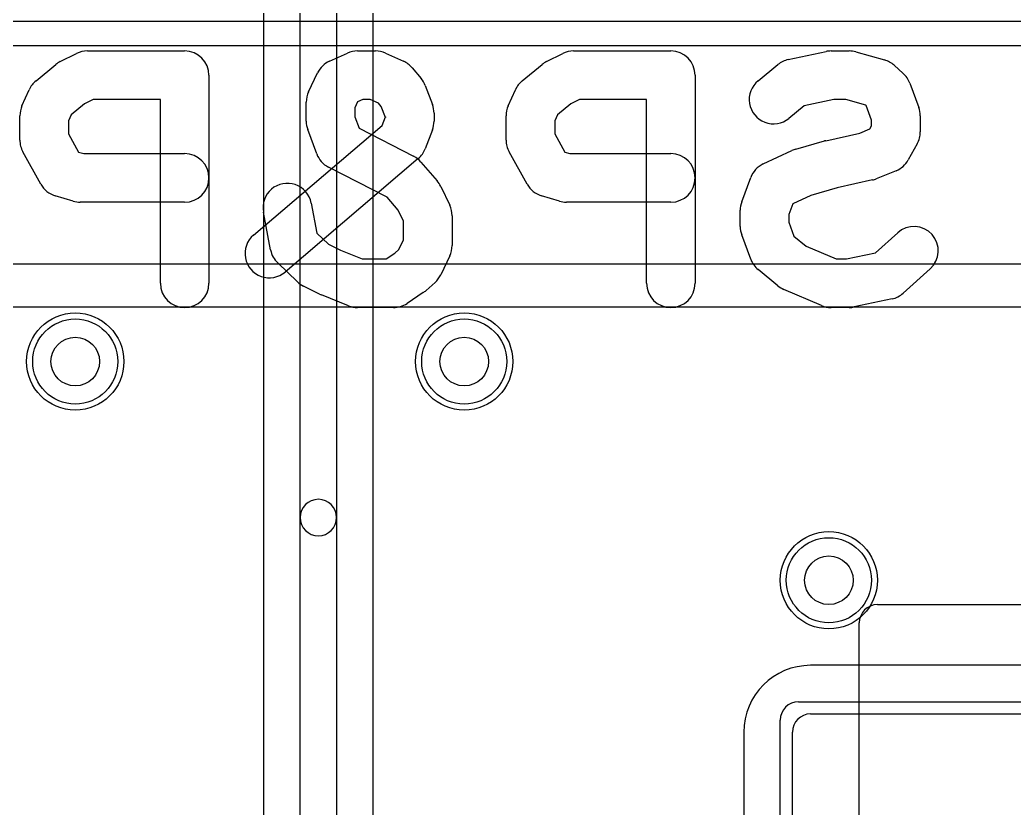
# Model space of a CAD drawing. Extents: x 0 to 21, y -0.5 to 20.
# Drawn here: x 8.672 to 12.762, y 8.963 to 12.206 of the extents above; entities that cross this region are included whole.
import ezdxf

# ---------------------------------------------------------------- set-up
doc = ezdxf.new("R2010")
doc.units = 0
for name, color, linetype in [('Hole', 1, 'CONTINUOUS'), ('L1', 3, 'CONTINUOUS'), ('L2', 3, 'CONTINUOUS'), ('L3', 3, 'CONTINUOUS'), ('L4', 3, 'CONTINUOUS'), ('MetalMask-A', 176, 'CONTINUOUS'), ('PartsSilk-B', 221, 'CONTINUOUS'), ('Resist-A', 2, 'CONTINUOUS'), ('Resist-B', 2, 'CONTINUOUS'), ('Silk-B', 140, 'CONTINUOUS')]:
    doc.layers.add(name, color=color, linetype=linetype)

msp = doc.modelspace()

# ---------------------------------------------------------------- linework, layer by layer
at = {"layer": 'Hole'}
for centre in [(8.9, 10.8), (10.5, 10.8), (12, 9.9)]:
    msp.add_circle(centre, 0.1, dxfattribs=at)
at = {"layer": 'L1'}
for p, q in [((3.27279, 12.1), (15.97503, 12.1)), ((15.97503, 11.2), (3.92426, 11.2)), ((3.92425, 11.02495), (13.97496, 11.02496)), ((12.19997, 9.8), (13.05003, 9.8)), ((12.125, 8.3), (12.125, 9.72503)), ((13.325, 9.55004), (11.925, 9.55004)), ((11.925, 9.35), (13.325, 9.35)), ((11.64996, 9.275), (11.64996, 4.925)), ((11.85, 4.925), (11.85, 9.275))]:
    msp.add_line(p, q, dxfattribs=at)
for centre in [(8.9, 10.8), (10.5, 10.8), (12, 9.9)]:
    msp.add_circle(centre, 0.2, dxfattribs=at)
for centre, radius in [((12.19997, 9.72503), 0.07497), ((11.925, 9.275), 0.27504), ((11.925, 9.275), 0.075)]:
    msp.add_arc(centre, radius, 90, 180, dxfattribs=at)
at = {"layer": 'L2'}
msp.add_line((6.575, 12.19996), (16.3, 12.19996), dxfattribs=at)
for centre in [(8.9, 10.8), (10.5, 10.8), (12, 9.9)]:
    msp.add_circle(centre, 0.2, dxfattribs=at)
at = {"layer": 'L3'}
for centre in [(8.9, 10.8), (10.5, 10.8), (12, 9.9)]:
    msp.add_circle(centre, 0.2, dxfattribs=at)
at = {"layer": 'L4'}
for p, q in [((9.825, 10.15807), (9.825, 13.70234)), ((9.975, 13.70234), (9.975, 10.15807)), ((9.67496, 13.64932), (9.67496, 6.59615)), ((10.12504, 6.59615), (10.12504, 13.64932)), ((9.825, 6.59614), (9.825, 10.15807)), ((9.975, 10.15807), (9.975, 6.59614))]:
    msp.add_line(p, q, dxfattribs=at)
for centre in [(8.9, 10.8), (10.5, 10.8), (12, 9.9)]:
    msp.add_circle(centre, 0.2, dxfattribs=at)
for start, end in [(0, 180), (180, 0)]:
    msp.add_arc((9.9, 10.15807), 0.075, start, end, dxfattribs=at)
at = {"layer": 'MetalMask-A'}
for p, q in [((11.925, 9.35), (13.325, 9.35)), ((11.85, 4.925), (11.85, 9.275))]:
    msp.add_line(p, q, dxfattribs=at)
msp.add_arc((11.925, 9.275), 0.075, 90, 180, dxfattribs=at)
at = {"layer": 'PartsSilk-B'}
for p, q in [((8.8386, 12.03388), (8.90527, 12.06722)), ((8.95, 12.07778), (9.35, 12.07778)), ((9.94599, 12.03563), (10.02006, 12.06897)), ((10.06111, 12.07778), (10.13519, 12.07778)), ((10.17624, 12.06897), (10.25031, 12.03563)), ((10.8386, 12.03388), (10.90527, 12.06722)), ((10.95, 12.07778), (11.35, 12.07778)), ((11.83274, 12.04222), (11.9883, 12.07556)), ((12.00926, 12.07778), (12.08333, 12.07778)), ((12.11041, 12.07404), (12.22893, 12.0407)), ((8.73853, 11.95518), (8.82001, 12.02184)), ((9.85972, 11.90967), (9.89676, 11.98744)), ((10.28608, 12.00847), (10.32312, 11.96403)), ((10.73853, 11.95518), (10.82001, 12.02184)), ((11.7089, 11.95518), (11.79038, 12.02184)), ((12.26874, 12.01878), (12.30578, 11.98545)), ((9.45, 11.97778), (9.45, 11.12222)), ((11.45, 11.97778), (11.45, 11.12222)), ((12.33266, 11.94584), (12.3697, 11.84584)), ((8.68084, 11.85172), (8.71047, 11.91839)), ((10.33975, 11.9356), (10.36938, 11.85782)), ((10.68084, 11.85172), (10.71047, 11.91839)), ((8.97361, 11.87778), (8.93802, 11.85998)), ((9.25, 11.87778), (8.97361, 11.87778)), ((9.25, 11.12222), (9.25, 11.87778)), ((9.85, 11.78889), (9.85, 11.86667)), ((10.06155, 11.86831), (10.05, 11.84407)), ((10.08258, 11.87778), (10.06155, 11.86831)), ((10.11372, 11.87778), (10.08258, 11.87778)), ((10.1472, 11.86271), (10.11372, 11.87778)), ((10.15879, 11.8488), (10.1472, 11.86271)), ((10.97361, 11.87778), (10.93802, 11.85998)), ((11.25, 11.87778), (10.97361, 11.87778)), ((11.25, 11.12222), (11.25, 11.87778)), ((12.01986, 11.87778), (11.8983, 11.85173)), ((12.06953, 11.87778), (12.01986, 11.87778)), ((12.15231, 11.8545), (12.06953, 11.87778)), ((8.93802, 11.85998), (8.88357, 11.81544)), ((10.05, 11.84407), (10.05, 11.80681)), ((10.17593, 11.80382), (10.15879, 11.8488)), ((10.37593, 11.82222), (10.37593, 11.78889)), ((10.93802, 11.85998), (10.88357, 11.81544)), ((11.8983, 11.85173), (11.83554, 11.80038)), ((12.15368, 11.85326), (12.15231, 11.8545)), ((12.17593, 11.79319), (12.15368, 11.85326)), ((8.67222, 11.71111), (8.67222, 11.81111)), ((8.88357, 11.81544), (8.87222, 11.78989)), ((8.87222, 11.78989), (8.87222, 11.73702)), ((10.05, 11.80681), (10.06732, 11.76005)), ((10.16197, 11.77065), (10.17593, 11.80729)), ((10.17593, 11.80729), (10.17593, 11.80382)), ((10.67222, 11.71111), (10.67222, 11.81111)), ((10.88357, 11.81544), (10.87222, 11.78989)), ((10.87222, 11.78989), (10.87222, 11.73702)), ((12.17593, 11.77036), (12.17593, 11.79319)), ((12.37593, 11.81111), (12.37593, 11.74444)), ((9.63333, 11.32058), (10.16197, 11.77065)), ((9.89327, 11.65416), (9.85623, 11.75416)), ((10.06732, 11.76005), (10.29203, 11.64449)), ((10.36938, 11.75329), (10.33975, 11.67551)), ((11.98731, 11.70867), (12.12729, 11.74016)), ((12.12729, 11.74016), (12.16853, 11.75704)), ((12.16853, 11.75704), (12.17593, 11.77036)), ((8.87222, 11.73702), (8.91397, 11.66188)), ((10.87222, 11.73702), (10.91397, 11.66188)), ((11.86367, 11.67405), (11.98219, 11.70738)), ((8.75889, 11.52921), (8.68481, 11.66254)), ((8.91397, 11.66188), (8.93505, 11.65556)), ((10.75889, 11.52921), (10.68481, 11.66254)), ((10.91397, 11.66188), (10.93505, 11.65556)), ((11.72977, 11.61276), (11.84829, 11.66832)), ((12.36334, 11.69587), (12.3263, 11.62921)), ((8.93505, 11.65556), (9.35, 11.65556)), ((10.31112, 11.63497), (9.76297, 11.1683)), ((10.32223, 11.62063), (10.38889, 11.54285)), ((10.93505, 11.65556), (11.35, 11.65556)), ((10.18313, 11.4756), (9.94131, 11.59996)), ((12.27676, 11.58523), (12.19528, 11.55189)), ((11.64141, 11.45695), (11.67844, 11.55695)), ((12.17936, 11.54688), (12.03379, 11.51413)), ((10.40325, 11.52078), (10.44029, 11.443)), ((12.03379, 11.51413), (11.92573, 11.48374)), ((8.89164, 11.45978), (8.81757, 11.482)), ((9.35, 11.45556), (8.92037, 11.45556)), ((9.87045, 11.45204), (9.89409, 11.32798)), ((10.22839, 11.42279), (10.18313, 11.4756)), ((10.89164, 11.45978), (10.81757, 11.482)), ((11.35, 11.45556), (10.92037, 11.45556)), ((11.92573, 11.48374), (11.85177, 11.44907)), ((9.70362, 11.25907), (9.67399, 11.41462)), ((10.25, 11.3774), (10.22839, 11.42279)), ((11.63519, 11.35556), (11.63519, 11.42222)), ((11.85177, 11.44907), (11.83519, 11.4043)), ((10.25, 11.30038), (10.25, 11.3774)), ((10.45, 11.4), (10.45, 11.27778)), ((11.83519, 11.4043), (11.83519, 11.37348)), ((11.83519, 11.37348), (11.85657, 11.31575)), ((12.19183, 11.24775), (12.2831, 11.32989)), ((9.89409, 11.32798), (9.9415, 11.28272)), ((10.23124, 11.26099), (10.25, 11.30038)), ((11.67844, 11.22083), (11.64141, 11.32083)), ((11.85657, 11.31575), (11.90609, 11.27524)), ((9.9415, 11.28272), (9.991, 11.25797)), ((9.991, 11.25797), (10.08037, 11.22222)), ((10.21442, 11.24585), (10.23124, 11.26099)), ((11.90609, 11.27524), (12.02979, 11.22222)), ((12.07273, 11.22222), (12.19183, 11.24775)), ((10.08037, 11.22222), (10.17898, 11.22222)), ((10.17898, 11.22222), (10.21442, 11.24585)), ((10.44029, 11.23478), (10.40325, 11.157)), ((12.02979, 11.22222), (12.07273, 11.22222)), ((9.81428, 11.12767), (9.7328, 11.20545)), ((11.79037, 11.1115), (11.70889, 11.17817)), ((12.4169, 11.18123), (12.30579, 11.08123)), ((10.37986, 11.12567), (10.34283, 11.09234)), ((9.90528, 11.07722), (9.83861, 11.11055)), ((11.96987, 11.03031), (11.81431, 11.09698)), ((10.02397, 11.02937), (9.91286, 11.07382)), ((10.3314, 11.08347), (10.26473, 11.03902)), ((12.25985, 11.05778), (12.10429, 11.02444)), ((10.20926, 11.02222), (10.06111, 11.02222)), ((12.08333, 11.02222), (12.00926, 11.02222))]:
    msp.add_line(p, q, dxfattribs=at)
for centre, start, end in [((8.95, 11.97778), 90, 116.57018), ((9.35, 11.97778), 0, 90), ((10.06111, 11.97778), 90, 114.23532), ((10.13519, 11.97778), 65.76468, 90), ((10.95, 11.97778), 90, 116.57018), ((11.35, 11.97778), 0, 90), ((12.00926, 11.97778), 90, 102.09677), ((12.08333, 11.97778), 74.28757, 90), ((8.88333, 11.94444), 116.57018, 129.28618), ((9.98704, 11.94444), 114.23532, 154.53173), ((10.20926, 11.94444), 39.81144, 65.76468), ((10.88333, 11.94444), 116.57018, 129.28618), ((11.8537, 11.94444), 102.09876, 129.28711), ((12.20185, 11.94444), 48.0196, 74.28856), ((12.23889, 11.91111), 20.32334, 48.01792), ((8.80185, 11.87778), 129.28618, 156.03926), ((10.2463, 11.9), 20.85446, 39.81144), ((10.80185, 11.87778), 129.28618, 156.03926), ((11.77222, 11.87778), 129.28618, -50.71289), ((9.95, 11.86667), 154.53173, 180), ((8.77222, 11.81111), 156.03926, 180), ((10.27593, 11.82222), 0, 20.85446), ((10.77222, 11.81111), 156.03926, 180), ((12.27593, 11.81111), 0, 20.32463), ((9.95, 11.78889), 180, -159.67666), ((10.27593, 11.78889), -20.85446, 0), ((12.27593, 11.74444), -29.05906, 0), ((8.77222, 11.71111), 180, -150.94094), ((10.77222, 11.71111), 180, -150.94094), ((12.00926, 11.61111), 102.67982, 105.70536), ((10.2463, 11.71111), -49.59137, -20.85446), ((11.89074, 11.57778), 105.70536, 115.1197), ((9.35, 11.55556), -90, 90), ((9.98704, 11.68889), -159.67666, -117.21335), ((10.2463, 11.55556), 40.5957, 62.78454), ((11.35, 11.55556), -90, 90), ((12.23889, 11.67778), -67.7464, -29.05898), ((11.77222, 11.52222), 115.1197, 159.67865), ((10.31296, 11.47778), 25.46581, 40.59766), ((12.15741, 11.64444), -77.32018, -67.7466), ((8.8463, 11.57778), -150.94094, -106.69705), ((9.77222, 11.43333), 10.78403, -169.21519), ((10.8463, 11.57778), -150.94094, -106.69705), ((8.92037, 11.55556), -106.69705, -90), ((10.92037, 11.55556), -106.69705, -90), ((11.73519, 11.42222), 159.67865, 180), ((10.35, 11.4), 0, 25.46449), ((11.73519, 11.35556), 180, -159.67865), ((12.35, 11.25556), -48.01151, 131.9875), ((9.69815, 11.24444), 130.40863, -49.59044), ((9.80185, 11.27778), -169.21597, -133.66912), ((10.35, 11.27778), -25.46581, 0), ((11.77222, 11.25556), -159.67865, -129.29424), ((9.88333, 11.2), -133.67098, -116.56161), ((10.31296, 11.2), -48.01151, -25.46449), ((9.35, 11.12222), 180, 0), ((10.27593, 11.16667), -56.30834, -48.01022), ((11.35, 11.12222), 180, 0), ((11.8537, 11.18889), -129.29424, -113.19859), ((9.95, 11.16667), -116.56249, -111.80408), ((12.23889, 11.15556), -77.90124, -48.01151), ((10.06111, 11.12222), -111.80141, -90), ((10.20926, 11.12222), -90, -56.30795), ((12.00926, 11.12222), -113.19859, -90), ((12.08333, 11.12222), -90, -77.90124)]:
    msp.add_arc(centre, 0.1, start, end, dxfattribs=at)
at = {"layer": 'Resist-A'}
for p, q in [((11.875, 9.4), (13.375, 9.4)), ((11.8, 4.875), (11.8, 9.325))]:
    msp.add_line(p, q, dxfattribs=at)
for centre in [(8.9, 10.8), (10.5, 10.8), (12, 9.9)]:
    msp.add_circle(centre, 0.175, dxfattribs=at)
msp.add_arc((11.875, 9.325), 0.075, 90, 180, dxfattribs=at)
at = {"layer": 'Resist-B'}
for centre in [(8.9, 10.8), (10.5, 10.8), (12, 9.9)]:
    msp.add_circle(centre, 0.175, dxfattribs=at)
at = {"layer": 'Silk-B'}
for p, q in [((8.8386, 12.03388), (8.90527, 12.06722)), ((8.95, 12.07778), (9.35, 12.07778)), ((9.94599, 12.03563), (10.02006, 12.06897)), ((10.06111, 12.07778), (10.13519, 12.07778)), ((10.17624, 12.06897), (10.25031, 12.03563)), ((10.8386, 12.03388), (10.90527, 12.06722)), ((10.95, 12.07778), (11.35, 12.07778)), ((11.83274, 12.04222), (11.9883, 12.07556)), ((12.00926, 12.07778), (12.08333, 12.07778)), ((12.11041, 12.07404), (12.22893, 12.0407)), ((8.73853, 11.95518), (8.82001, 12.02184)), ((9.85972, 11.90967), (9.89676, 11.98744)), ((10.28608, 12.00847), (10.32312, 11.96403)), ((10.73853, 11.95518), (10.82001, 12.02184)), ((11.7089, 11.95518), (11.79038, 12.02184)), ((12.26874, 12.01878), (12.30578, 11.98545)), ((9.45, 11.97778), (9.45, 11.12222)), ((11.45, 11.97778), (11.45, 11.12222)), ((12.33266, 11.94584), (12.3697, 11.84584)), ((8.68084, 11.85172), (8.71047, 11.91839)), ((10.33975, 11.9356), (10.36938, 11.85782)), ((10.68084, 11.85172), (10.71047, 11.91839)), ((8.97361, 11.87778), (8.93802, 11.85998)), ((9.25, 11.87778), (8.97361, 11.87778)), ((9.25, 11.12222), (9.25, 11.87778)), ((9.85, 11.78889), (9.85, 11.86667)), ((10.06155, 11.86831), (10.05, 11.84407)), ((10.08258, 11.87778), (10.06155, 11.86831)), ((10.11372, 11.87778), (10.08258, 11.87778)), ((10.1472, 11.86271), (10.11372, 11.87778)), ((10.15879, 11.8488), (10.1472, 11.86271)), ((10.97361, 11.87778), (10.93802, 11.85998)), ((11.25, 11.87778), (10.97361, 11.87778)), ((11.25, 11.12222), (11.25, 11.87778)), ((12.01986, 11.87778), (11.8983, 11.85173)), ((12.06953, 11.87778), (12.01986, 11.87778)), ((12.15231, 11.8545), (12.06953, 11.87778)), ((8.93802, 11.85998), (8.88357, 11.81544)), ((10.05, 11.84407), (10.05, 11.80681)), ((10.17593, 11.80382), (10.15879, 11.8488)), ((10.37593, 11.82222), (10.37593, 11.78889)), ((10.93802, 11.85998), (10.88357, 11.81544)), ((11.8983, 11.85173), (11.83554, 11.80038)), ((12.15368, 11.85326), (12.15231, 11.8545)), ((12.17593, 11.79319), (12.15368, 11.85326)), ((8.67222, 11.71111), (8.67222, 11.81111)), ((8.88357, 11.81544), (8.87222, 11.78989)), ((8.87222, 11.78989), (8.87222, 11.73702)), ((10.05, 11.80681), (10.06732, 11.76005)), ((10.16197, 11.77065), (10.17593, 11.80729)), ((10.17593, 11.80729), (10.17593, 11.80382)), ((10.67222, 11.71111), (10.67222, 11.81111)), ((10.88357, 11.81544), (10.87222, 11.78989)), ((10.87222, 11.78989), (10.87222, 11.73702)), ((12.17593, 11.77036), (12.17593, 11.79319)), ((12.37593, 11.81111), (12.37593, 11.74444)), ((9.63333, 11.32058), (10.16197, 11.77065)), ((9.89327, 11.65416), (9.85623, 11.75416)), ((10.06732, 11.76005), (10.29203, 11.64449)), ((10.36938, 11.75329), (10.33975, 11.67551)), ((11.98731, 11.70867), (12.12729, 11.74016)), ((12.12729, 11.74016), (12.16853, 11.75704)), ((12.16853, 11.75704), (12.17593, 11.77036)), ((8.87222, 11.73702), (8.91397, 11.66188)), ((10.87222, 11.73702), (10.91397, 11.66188)), ((11.86367, 11.67405), (11.98219, 11.70738)), ((8.75889, 11.52921), (8.68481, 11.66254)), ((8.91397, 11.66188), (8.93505, 11.65556)), ((10.75889, 11.52921), (10.68481, 11.66254)), ((10.91397, 11.66188), (10.93505, 11.65556)), ((11.72977, 11.61276), (11.84829, 11.66832)), ((12.36334, 11.69587), (12.3263, 11.62921)), ((8.93505, 11.65556), (9.35, 11.65556)), ((10.31112, 11.63497), (9.76297, 11.1683)), ((10.32223, 11.62063), (10.38889, 11.54285)), ((10.93505, 11.65556), (11.35, 11.65556)), ((10.18313, 11.4756), (9.94131, 11.59996)), ((12.27676, 11.58523), (12.19528, 11.55189)), ((11.64141, 11.45695), (11.67844, 11.55695)), ((12.17936, 11.54688), (12.03379, 11.51413)), ((10.40325, 11.52078), (10.44029, 11.443)), ((12.03379, 11.51413), (11.92573, 11.48374)), ((8.89164, 11.45978), (8.81757, 11.482)), ((9.35, 11.45556), (8.92037, 11.45556)), ((9.87045, 11.45204), (9.89409, 11.32798)), ((10.22839, 11.42279), (10.18313, 11.4756)), ((10.89164, 11.45978), (10.81757, 11.482)), ((11.35, 11.45556), (10.92037, 11.45556)), ((11.92573, 11.48374), (11.85177, 11.44907)), ((9.70362, 11.25907), (9.67399, 11.41462)), ((10.25, 11.3774), (10.22839, 11.42279)), ((11.63519, 11.35556), (11.63519, 11.42222)), ((11.85177, 11.44907), (11.83519, 11.4043)), ((10.25, 11.30038), (10.25, 11.3774)), ((10.45, 11.4), (10.45, 11.27778)), ((11.83519, 11.4043), (11.83519, 11.37348)), ((11.83519, 11.37348), (11.85657, 11.31575)), ((12.19183, 11.24775), (12.2831, 11.32989)), ((9.89409, 11.32798), (9.9415, 11.28272)), ((10.23124, 11.26099), (10.25, 11.30038)), ((11.67844, 11.22083), (11.64141, 11.32083)), ((11.85657, 11.31575), (11.90609, 11.27524)), ((9.9415, 11.28272), (9.991, 11.25797)), ((9.991, 11.25797), (10.08037, 11.22222)), ((10.21442, 11.24585), (10.23124, 11.26099)), ((11.90609, 11.27524), (12.02979, 11.22222)), ((12.07273, 11.22222), (12.19183, 11.24775)), ((10.08037, 11.22222), (10.17898, 11.22222)), ((10.17898, 11.22222), (10.21442, 11.24585)), ((10.44029, 11.23478), (10.40325, 11.157)), ((12.02979, 11.22222), (12.07273, 11.22222)), ((9.81428, 11.12767), (9.7328, 11.20545)), ((11.79037, 11.1115), (11.70889, 11.17817)), ((12.4169, 11.18123), (12.30579, 11.08123)), ((10.37986, 11.12567), (10.34283, 11.09234)), ((9.90528, 11.07722), (9.83861, 11.11055)), ((11.96987, 11.03031), (11.81431, 11.09698)), ((10.02397, 11.02937), (9.91286, 11.07382)), ((10.3314, 11.08347), (10.26473, 11.03902)), ((12.25985, 11.05778), (12.10429, 11.02444)), ((10.20926, 11.02222), (10.06111, 11.02222)), ((12.08333, 11.02222), (12.00926, 11.02222))]:
    msp.add_line(p, q, dxfattribs=at)
for centre, start, end in [((8.95, 11.97778), 90, 116.57018), ((9.35, 11.97778), 0, 90), ((10.06111, 11.97778), 90, 114.23532), ((10.13519, 11.97778), 65.76468, 90), ((10.95, 11.97778), 90, 116.57018), ((11.35, 11.97778), 0, 90), ((12.00926, 11.97778), 90, 102.09677), ((12.08333, 11.97778), 74.28757, 90), ((8.88333, 11.94444), 116.57018, 129.28618), ((9.98704, 11.94444), 114.23532, 154.53173), ((10.20926, 11.94444), 39.81144, 65.76468), ((10.88333, 11.94444), 116.57018, 129.28618), ((11.8537, 11.94444), 102.09876, 129.28711), ((12.20185, 11.94444), 48.0196, 74.28856), ((12.23889, 11.91111), 20.32334, 48.01792), ((8.80185, 11.87778), 129.28618, 156.03926), ((10.2463, 11.9), 20.85446, 39.81144), ((10.80185, 11.87778), 129.28618, 156.03926), ((11.77222, 11.87778), 129.28618, -50.71289), ((9.95, 11.86667), 154.53173, 180), ((8.77222, 11.81111), 156.03926, 180), ((10.27593, 11.82222), 0, 20.85446), ((10.77222, 11.81111), 156.03926, 180), ((12.27593, 11.81111), 0, 20.32463), ((9.95, 11.78889), 180, -159.67666), ((10.27593, 11.78889), -20.85446, 0), ((12.27593, 11.74444), -29.05906, 0), ((8.77222, 11.71111), 180, -150.94094), ((10.77222, 11.71111), 180, -150.94094), ((12.00926, 11.61111), 102.67982, 105.70536), ((10.2463, 11.71111), -49.59137, -20.85446), ((11.89074, 11.57778), 105.70536, 115.1197), ((9.35, 11.55556), -90, 90), ((9.98704, 11.68889), -159.67666, -117.21335), ((10.2463, 11.55556), 40.5957, 62.78454), ((11.35, 11.55556), -90, 90), ((12.23889, 11.67778), -67.7464, -29.05898), ((11.77222, 11.52222), 115.1197, 159.67865), ((10.31296, 11.47778), 25.46581, 40.59766), ((12.15741, 11.64444), -77.32018, -67.7466), ((8.8463, 11.57778), -150.94094, -106.69705), ((9.77222, 11.43333), 10.78403, -169.21519), ((10.8463, 11.57778), -150.94094, -106.69705), ((8.92037, 11.55556), -106.69705, -90), ((10.92037, 11.55556), -106.69705, -90), ((11.73519, 11.42222), 159.67865, 180), ((10.35, 11.4), 0, 25.46449), ((11.73519, 11.35556), 180, -159.67865), ((12.35, 11.25556), -48.01151, 131.9875), ((9.69815, 11.24444), 130.40863, -49.59044), ((9.80185, 11.27778), -169.21597, -133.66912), ((10.35, 11.27778), -25.46581, 0), ((11.77222, 11.25556), -159.67865, -129.29424), ((9.88333, 11.2), -133.67098, -116.56161), ((10.31296, 11.2), -48.01151, -25.46449), ((9.35, 11.12222), 180, 0), ((10.27593, 11.16667), -56.30834, -48.01022), ((11.35, 11.12222), 180, 0), ((11.8537, 11.18889), -129.29424, -113.19859), ((9.95, 11.16667), -116.56249, -111.80408), ((12.23889, 11.15556), -77.90124, -48.01151), ((10.06111, 11.12222), -111.80141, -90), ((10.20926, 11.12222), -90, -56.30795), ((12.00926, 11.12222), -113.19859, -90), ((12.08333, 11.12222), -90, -77.90124)]:
    msp.add_arc(centre, 0.1, start, end, dxfattribs=at)

doc.saveas('drawing.dxf')
